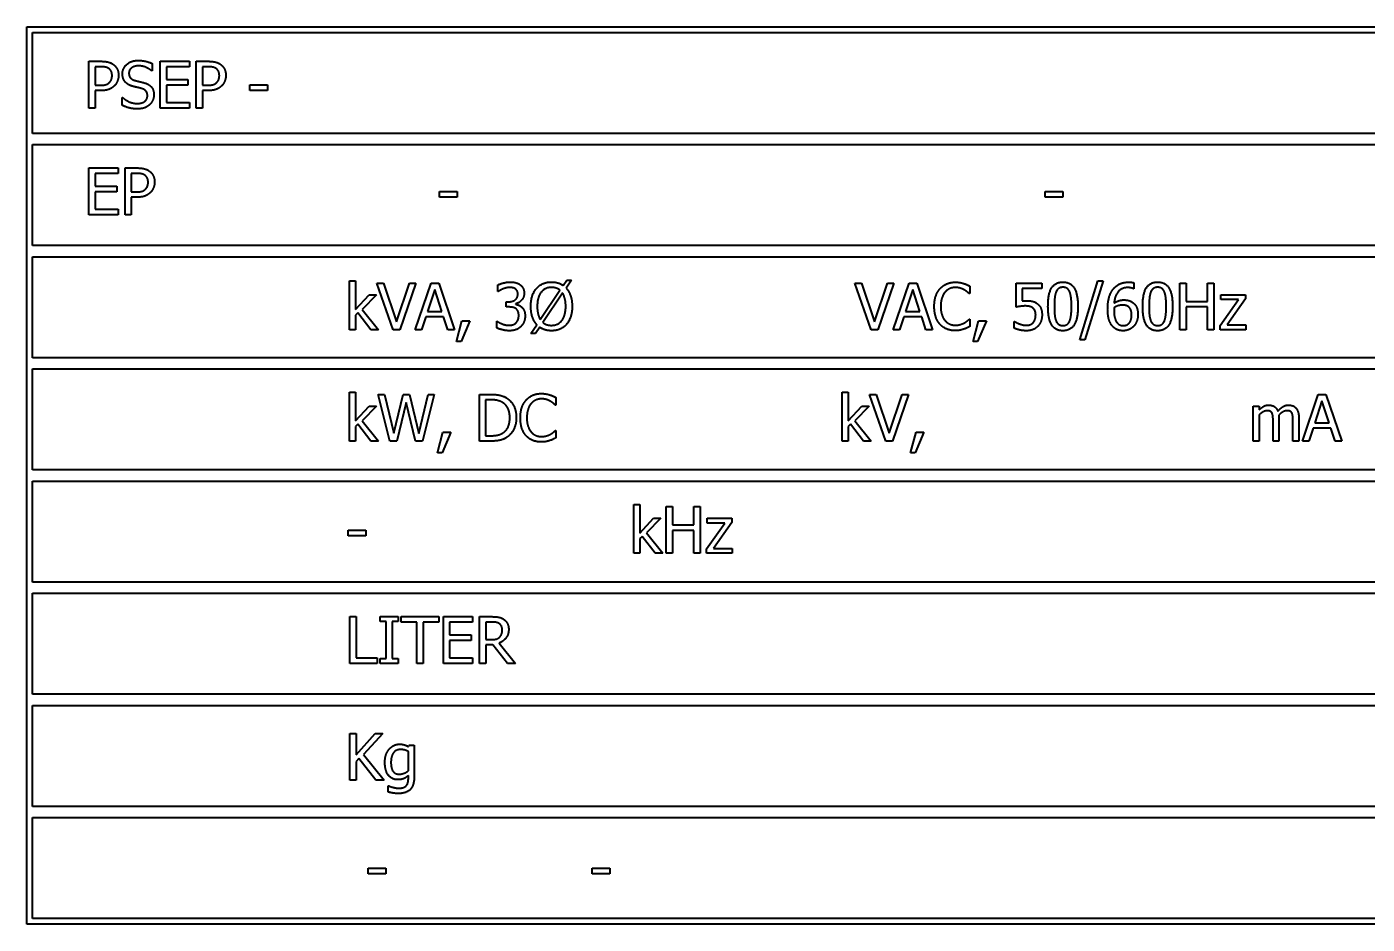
# Model space of a CAD drawing. Header units: millimetres. Extents: x 9486 to 14955, y -5687 to 1872.
# Drawn here: x 12558.2 to 12629.9, y -4783.3 to -4735.3 of the extents above; entities that cross this region are included whole.
import ezdxf

# ---------------------------------------------------------------- set-up
doc = ezdxf.new("R2010")
doc.units = ezdxf.units.MM
doc.layers.add('가시적인 것(ISO)', color=3, linetype='Continuous', lineweight=40)

# ---------------------------------------------------------------- blocks, each defined once
blk = doc.blocks.new('A$C74B527A4')
at = {"layer": '가시적인 것(ISO)'}
for p, q in [((-22, -460.7), (70, -460.7)), ((-22, -508.7), (-22, -460.7)), ((-21.7, -466.4), (-21.7, -461)), ((-21.7, -461), (69.7, -461)), ((-18.673, -462.545), (-18.045, -462.545)), ((-18.673, -465.045), (-18.673, -462.545)), ((-18.341, -462.832), (-18.341, -463.829)), ((-18.065, -462.832), (-18.341, -462.832)), ((-15.298, -463.059), (-15.322, -463.059)), ((-15.298, -462.662), (-15.298, -463.059)), ((-14.862, -462.545), (-13.298, -462.545)), ((-14.862, -465.045), (-14.862, -462.545)), ((-14.53, -462.84), (-14.53, -463.525)), ((-13.298, -462.84), (-14.53, -462.84)), ((-13.298, -462.545), (-13.298, -462.84)), ((-12.934, -462.545), (-12.306, -462.545)), ((-12.934, -465.045), (-12.934, -462.545)), ((-12.601, -462.832), (-12.601, -463.829)), ((-12.326, -462.832), (-12.601, -462.832)), ((-18.341, -463.829), (-18.114, -463.829)), ((-14.53, -463.525), (-13.381, -463.525)), ((-13.381, -463.821), (-14.53, -463.821)), ((-14.53, -463.821), (-14.53, -464.749)), ((-13.381, -463.525), (-13.381, -463.821)), ((-12.601, -463.829), (-12.374, -463.829)), ((-10.065, -464.103), (-10.065, -463.799)), ((-10.065, -463.799), (-9.119, -463.799)), ((-9.119, -463.799), (-9.119, -464.103)), ((-18.059, -464.113), (-18.341, -464.113)), ((-18.341, -464.113), (-18.341, -465.045)), ((-16.9, -464.895), (-16.9, -464.477)), ((-16.9, -464.477), (-16.876, -464.477)), ((-12.32, -464.113), (-12.601, -464.113)), ((-12.601, -464.113), (-12.601, -465.045)), ((-9.119, -464.103), (-10.065, -464.103)), ((-18.341, -465.045), (-18.673, -465.045)), ((-13.298, -465.045), (-14.862, -465.045)), ((-14.53, -464.749), (-13.298, -464.749)), ((-13.298, -464.749), (-13.298, -465.045)), ((-12.601, -465.045), (-12.934, -465.045)), ((69.7, -466.4), (-21.7, -466.4)), ((-21.7, -472.4), (-21.7, -467)), ((-21.7, -467), (69.7, -467)), ((-18.673, -470.75), (-18.673, -468.25)), ((-18.673, -468.25), (-17.109, -468.25)), ((-17.109, -468.546), (-18.341, -468.546)), ((-18.341, -468.546), (-18.341, -469.231)), ((-17.109, -468.25), (-17.109, -468.546)), ((-16.744, -468.25), (-16.116, -468.25)), ((-16.744, -470.75), (-16.744, -468.25)), ((-16.412, -468.538), (-16.412, -469.534)), ((-16.137, -468.538), (-16.412, -468.538)), ((-18.341, -469.231), (-17.192, -469.231)), ((-17.192, -469.526), (-18.341, -469.526)), ((-18.341, -469.526), (-18.341, -470.454)), ((-17.192, -469.231), (-17.192, -469.526)), ((-16.412, -469.534), (-16.185, -469.534)), ((0.083, -469.808), (0.083, -469.504)), ((0.083, -469.504), (1.029, -469.504)), ((1.029, -469.504), (1.029, -469.808)), ((32.47, -469.808), (32.47, -469.504)), ((32.47, -469.504), (33.416, -469.504)), ((33.416, -469.504), (33.416, -469.808)), ((-16.13, -469.818), (-16.412, -469.818)), ((-16.412, -469.818), (-16.412, -470.75)), ((1.029, -469.808), (0.083, -469.808)), ((33.416, -469.808), (32.47, -469.808)), ((-17.109, -470.75), (-18.673, -470.75)), ((-18.341, -470.454), (-17.109, -470.454)), ((-17.109, -470.454), (-17.109, -470.75)), ((-16.412, -470.75), (-16.744, -470.75)), ((69.7, -472.4), (-21.7, -472.4)), ((-21.7, -478.4), (-21.7, -473)), ((-21.7, -473), (69.7, -473)), ((-4.739, -476.904), (-4.739, -474.293)), ((-4.739, -474.293), (-4.423, -474.293)), ((-4.423, -474.293), (-4.423, -475.82)), ((-2.409, -476.904), (-3.27, -474.404)), ((-3.27, -474.404), (-2.913, -474.404)), ((-2.913, -474.404), (-2.22, -476.481)), ((-2.22, -476.481), (-1.528, -474.404)), ((-1.189, -474.404), (-2.05, -476.904)), ((-1.528, -474.404), (-1.189, -474.404)), ((-1.22, -476.904), (-0.377, -474.404)), ((-0.377, -474.404), (0.032, -474.404)), ((0.032, -474.404), (0.875, -476.904)), ((3.205, -474.86), (3.205, -474.505)), ((6.692, -474.536), (6.884, -474.25)), ((7.133, -474.25), (6.846, -474.671)), ((6.884, -474.25), (7.133, -474.25)), ((23.162, -476.904), (22.301, -474.404)), ((22.301, -474.404), (22.658, -474.404)), ((22.658, -474.404), (23.351, -476.481)), ((23.351, -476.481), (24.044, -474.404)), ((24.382, -474.404), (23.521, -476.904)), ((24.044, -474.404), (24.382, -474.404)), ((24.352, -476.904), (25.194, -474.404)), ((25.194, -474.404), (25.604, -474.404)), ((25.604, -474.404), (26.447, -476.904)), ((28.438, -474.57), (28.438, -474.971)), ((30.922, -475.692), (30.922, -474.404)), ((30.922, -474.404), (32.293, -474.404)), ((32.293, -474.404), (32.293, -474.698)), ((34.321, -477.447), (35.296, -474.293)), ((35.583, -474.293), (34.605, -477.447)), ((35.296, -474.293), (35.583, -474.293)), ((37.222, -474.392), (37.222, -474.714)), ((39.682, -476.904), (39.682, -474.404)), ((39.682, -474.404), (40.014, -474.404)), ((40.014, -474.404), (40.014, -475.385)), ((41.165, -475.385), (41.165, -474.404)), ((41.165, -474.404), (41.497, -474.404)), ((41.497, -474.404), (41.497, -476.904)), ((-4.423, -475.82), (-3.681, -475.028)), ((-3.288, -475.028), (-4.058, -475.812)), ((-3.681, -475.028), (-3.288, -475.028)), ((-0.18, -474.744), (-0.565, -475.921)), ((0.207, -475.921), (-0.18, -474.744)), ((3.225, -474.86), (3.205, -474.86)), ((5.47, -476.359), (6.521, -474.789)), ((6.659, -474.941), (5.606, -476.515)), ((25.391, -474.744), (25.006, -475.921)), ((25.778, -475.921), (25.391, -474.744)), ((28.438, -474.971), (28.412, -474.971)), ((32.293, -474.698), (31.244, -474.698)), ((31.244, -474.698), (31.244, -475.364)), ((37.222, -474.714), (37.208, -474.714)), ((41.833, -476.669), (42.814, -475.287)), ((41.874, -475.287), (41.874, -475.028)), ((41.874, -475.028), (43.193, -475.028)), ((42.814, -475.287), (41.874, -475.287)), ((43.193, -475.253), (42.208, -476.639)), ((43.193, -475.028), (43.193, -475.253)), ((-4.297, -475.998), (-4.423, -476.12)), ((-3.6, -476.904), (-4.297, -475.998)), ((-4.058, -475.812), (-3.185, -476.904)), ((-0.565, -475.921), (0.207, -475.921)), ((3.647, -475.686), (3.647, -475.409)), ((3.647, -475.409), (3.758, -475.409)), ((3.788, -475.686), (3.647, -475.686)), ((4.145, -475.514), (4.145, -475.538)), ((25.006, -475.921), (25.778, -475.921)), ((40.014, -475.385), (41.165, -475.385)), ((41.165, -475.68), (40.014, -475.68)), ((40.014, -475.68), (40.014, -476.904)), ((41.165, -476.904), (41.165, -475.68)), ((-4.423, -476.12), (-4.423, -476.904)), ((-0.656, -476.205), (-0.883, -476.904)), ((0.298, -476.205), (-0.656, -476.205)), ((0.525, -476.904), (0.298, -476.205)), ((0.983, -477.526), (1.278, -476.426)), ((1.698, -476.426), (1.228, -477.526)), ((1.278, -476.426), (1.698, -476.426)), ((3.136, -476.448), (3.16, -476.448)), ((3.136, -476.803), (3.136, -476.448)), ((4.966, -477.098), (5.282, -476.632)), ((5.436, -476.77), (5.213, -477.098)), ((24.915, -476.205), (24.688, -476.904)), ((25.869, -476.205), (24.915, -476.205)), ((26.096, -476.904), (25.869, -476.205)), ((28.414, -476.337), (28.438, -476.337)), ((28.438, -476.337), (28.438, -476.734)), ((28.618, -477.526), (28.914, -476.426)), ((29.333, -476.426), (28.863, -477.526)), ((28.914, -476.426), (29.333, -476.426)), ((30.818, -476.815), (30.818, -476.46)), ((30.818, -476.46), (30.843, -476.46)), ((41.833, -476.904), (41.833, -476.669)), ((42.208, -476.639), (43.211, -476.639)), ((43.211, -476.639), (43.211, -476.904)), ((-4.423, -476.904), (-4.739, -476.904)), ((-3.185, -476.904), (-3.6, -476.904)), ((-2.05, -476.904), (-2.409, -476.904)), ((-0.883, -476.904), (-1.22, -476.904)), ((0.875, -476.904), (0.525, -476.904)), ((5.213, -477.098), (4.966, -477.098)), ((23.521, -476.904), (23.162, -476.904)), ((24.688, -476.904), (24.352, -476.904)), ((26.447, -476.904), (26.096, -476.904)), ((34.605, -477.447), (34.321, -477.447)), ((40.014, -476.904), (39.682, -476.904)), ((41.497, -476.904), (41.165, -476.904)), ((43.211, -476.904), (41.833, -476.904)), ((1.228, -477.526), (0.983, -477.526)), ((28.863, -477.526), (28.618, -477.526)), ((69.7, -478.4), (-21.7, -478.4)), ((-21.7, -484.4), (-21.7, -479)), ((-21.7, -479), (69.7, -479)), ((-4.739, -482.861), (-4.739, -480.25)), ((-4.739, -480.25), (-4.423, -480.25)), ((-4.423, -480.25), (-4.423, -481.778)), ((-2.573, -482.861), (-3.211, -480.361)), ((-3.211, -480.361), (-2.869, -480.361)), ((-2.869, -480.361), (-2.366, -482.434)), ((-2.366, -482.434), (-1.868, -480.361)), ((-1.868, -480.361), (-1.53, -480.361)), ((-1.53, -480.361), (-1.027, -482.458)), ((-1.027, -482.458), (-0.527, -480.361)), ((-0.201, -480.361), (-0.829, -482.861)), ((-0.527, -480.361), (-0.201, -480.361)), ((2.212, -482.861), (2.212, -480.361)), ((2.212, -480.361), (2.782, -480.361)), ((21.617, -482.861), (21.617, -480.25)), ((21.617, -480.25), (21.933, -480.25)), ((21.933, -480.25), (21.933, -481.778)), ((23.947, -482.861), (23.085, -480.361)), ((23.085, -480.361), (23.442, -480.361)), ((23.442, -480.361), (24.135, -482.438)), ((24.135, -482.438), (24.828, -480.361)), ((25.166, -480.361), (24.305, -482.861)), ((24.828, -480.361), (25.166, -480.361)), ((46.244, -482.861), (47.087, -480.361)), ((47.087, -480.361), (47.496, -480.361)), ((47.496, -480.361), (48.339, -482.861)), ((-4.423, -481.778), (-3.681, -480.985)), ((-3.288, -480.985), (-4.058, -481.769)), ((-3.681, -480.985), (-3.288, -480.985)), ((-1.71, -480.787), (-2.204, -482.861)), ((-1.201, -482.861), (-1.71, -480.787)), ((2.545, -480.649), (2.545, -482.574)), ((2.798, -480.649), (2.545, -480.649)), ((6.299, -480.929), (6.272, -480.929)), ((6.299, -480.528), (6.299, -480.929)), ((21.933, -481.778), (22.674, -480.985)), ((23.067, -480.985), (22.297, -481.769)), ((22.674, -480.985), (23.067, -480.985)), ((43.602, -482.861), (43.602, -480.985)), ((43.602, -480.985), (43.918, -480.985)), ((43.918, -480.985), (43.918, -481.192)), ((47.283, -480.702), (46.898, -481.879)), ((47.67, -481.879), (47.283, -480.702)), ((-4.058, -481.769), (-3.185, -482.861)), ((22.297, -481.769), (23.171, -482.861)), ((43.918, -481.459), (43.918, -482.861)), ((44.666, -482.861), (44.666, -481.776)), ((44.982, -481.626), (44.982, -482.861)), ((45.729, -482.861), (45.729, -481.776)), ((46.045, -481.626), (46.045, -482.861)), ((-4.297, -481.956), (-4.423, -482.077)), ((-4.423, -482.077), (-4.423, -482.861)), ((-3.6, -482.861), (-4.297, -481.956)), ((-0.032, -483.483), (0.263, -482.383)), ((0.683, -482.383), (0.213, -483.483)), ((0.263, -482.383), (0.683, -482.383)), ((6.274, -482.294), (6.299, -482.294)), ((6.299, -482.294), (6.299, -482.691)), ((22.058, -481.956), (21.933, -482.077)), ((21.933, -482.077), (21.933, -482.861)), ((22.755, -482.861), (22.058, -481.956)), ((25.276, -483.483), (25.571, -482.383)), ((25.991, -482.383), (25.521, -483.483)), ((25.571, -482.383), (25.991, -482.383)), ((46.807, -482.162), (46.58, -482.861)), ((47.761, -482.162), (46.807, -482.162)), ((46.898, -481.879), (47.67, -481.879)), ((47.988, -482.861), (47.761, -482.162)), ((-4.423, -482.861), (-4.739, -482.861)), ((-3.185, -482.861), (-3.6, -482.861)), ((-2.204, -482.861), (-2.573, -482.861)), ((-0.829, -482.861), (-1.201, -482.861)), ((2.788, -482.861), (2.212, -482.861)), ((2.545, -482.574), (2.798, -482.574)), ((21.933, -482.861), (21.617, -482.861)), ((23.171, -482.861), (22.755, -482.861)), ((24.305, -482.861), (23.947, -482.861)), ((43.918, -482.861), (43.602, -482.861)), ((44.982, -482.861), (44.666, -482.861)), ((46.045, -482.861), (45.729, -482.861)), ((46.58, -482.861), (46.244, -482.861)), ((48.339, -482.861), (47.988, -482.861)), ((0.213, -483.483), (-0.032, -483.483)), ((25.521, -483.483), (25.276, -483.483)), ((69.7, -484.4), (-21.7, -484.4)), ((-21.7, -490.4), (-21.7, -485)), ((-21.7, -485), (69.7, -485)), ((10.468, -488.861), (10.468, -486.25)), ((10.468, -486.25), (10.784, -486.25)), ((10.784, -486.25), (10.784, -487.778)), ((12.204, -488.861), (12.204, -486.361)), ((12.204, -486.361), (12.536, -486.361)), ((12.536, -486.361), (12.536, -487.342)), ((13.687, -487.342), (13.687, -486.361)), ((13.687, -486.361), (14.019, -486.361)), ((14.019, -486.361), (14.019, -488.861)), ((10.784, -487.778), (11.526, -486.985)), ((11.919, -486.985), (11.149, -487.769)), ((11.526, -486.985), (11.919, -486.985)), ((12.536, -487.342), (13.687, -487.342)), ((14.356, -488.626), (15.336, -487.245)), ((14.396, -487.245), (14.396, -486.985)), ((14.396, -486.985), (15.715, -486.985)), ((15.336, -487.245), (14.396, -487.245)), ((15.715, -487.21), (14.731, -488.596)), ((15.715, -486.985), (15.715, -487.21)), ((-4.816, -487.919), (-4.816, -487.615)), ((-4.816, -487.615), (-3.87, -487.615)), ((-3.87, -487.919), (-4.816, -487.919)), ((-3.87, -487.615), (-3.87, -487.919)), ((10.91, -487.956), (10.784, -488.077)), ((10.784, -488.077), (10.784, -488.861)), ((11.607, -488.861), (10.91, -487.956)), ((11.149, -487.769), (12.022, -488.861)), ((13.687, -487.638), (12.536, -487.638)), ((12.536, -487.638), (12.536, -488.861)), ((13.687, -488.861), (13.687, -487.638)), ((10.784, -488.861), (10.468, -488.861)), ((12.022, -488.861), (11.607, -488.861)), ((12.536, -488.861), (12.204, -488.861)), ((14.019, -488.861), (13.687, -488.861)), ((14.356, -488.861), (14.356, -488.626)), ((15.733, -488.861), (14.356, -488.861)), ((14.731, -488.596), (15.733, -488.596)), ((15.733, -488.596), (15.733, -488.861)), ((69.7, -490.4), (-21.7, -490.4)), ((-21.7, -496.4), (-21.7, -491)), ((-21.7, -491), (69.7, -491)), ((-4.714, -494.75), (-4.714, -492.25)), ((-4.714, -492.25), (-4.382, -492.25)), ((-4.382, -492.25), (-4.382, -494.454)), ((-3.102, -492.505), (-3.102, -492.25)), ((-3.102, -492.25), (-2.133, -492.25)), ((-2.784, -492.505), (-3.102, -492.505)), ((-2.784, -494.495), (-2.784, -492.505)), ((-2.133, -492.505), (-2.451, -492.505)), ((-2.451, -492.505), (-2.451, -494.495)), ((-2.133, -492.25), (-2.133, -492.505)), ((-1.977, -492.546), (-1.977, -492.25)), ((-1.977, -492.25), (0.032, -492.25)), ((-1.139, -492.546), (-1.977, -492.546)), ((-1.139, -494.75), (-1.139, -492.546)), ((0.032, -492.546), (-0.806, -492.546)), ((-0.806, -492.546), (-0.806, -494.75)), ((0.032, -492.25), (0.032, -492.546)), ((0.286, -494.75), (0.286, -492.25)), ((0.286, -492.25), (1.85, -492.25)), ((1.85, -492.546), (0.618, -492.546)), ((0.618, -492.546), (0.618, -493.231)), ((1.85, -492.25), (1.85, -492.546)), ((2.214, -492.25), (2.859, -492.25)), ((2.214, -494.75), (2.214, -492.25)), ((2.877, -492.538), (2.547, -492.538)), ((2.547, -492.538), (2.547, -493.478)), ((0.618, -493.231), (1.767, -493.231)), ((1.767, -493.231), (1.767, -493.526)), ((0.618, -493.526), (0.618, -494.454)), ((1.767, -493.526), (0.618, -493.526)), ((2.547, -493.478), (2.838, -493.478)), ((2.927, -493.755), (2.547, -493.755)), ((2.547, -493.755), (2.547, -494.75)), ((3.718, -494.75), (2.927, -493.755)), ((3.26, -493.662), (4.149, -494.75)), ((-4.382, -494.454), (-3.266, -494.454)), ((-3.266, -494.454), (-3.266, -494.75)), ((-3.102, -494.75), (-3.102, -494.495)), ((-3.102, -494.495), (-2.784, -494.495)), ((-2.451, -494.495), (-2.133, -494.495)), ((-2.133, -494.495), (-2.133, -494.75)), ((0.618, -494.454), (1.85, -494.454)), ((1.85, -494.454), (1.85, -494.75)), ((-3.266, -494.75), (-4.714, -494.75)), ((-2.133, -494.75), (-3.102, -494.75)), ((-0.806, -494.75), (-1.139, -494.75)), ((1.85, -494.75), (0.286, -494.75)), ((2.547, -494.75), (2.214, -494.75)), ((4.149, -494.75), (3.718, -494.75)), ((69.7, -496.4), (-21.7, -496.4)), ((-21.7, -502.4), (-21.7, -497)), ((-21.7, -497), (69.7, -497)), ((-4.714, -501), (-4.714, -498.5)), ((-4.714, -498.5), (-4.382, -498.5)), ((-4.382, -499.649), (-3.357, -498.5)), ((-4.382, -498.5), (-4.382, -499.649)), ((-2.952, -498.5), (-3.987, -499.616)), ((-3.357, -498.5), (-2.952, -498.5)), ((-3.987, -499.616), (-2.891, -501)), ((-1.59, -499.203), (-1.572, -499.124)), ((-1.59, -500.491), (-1.59, -499.46)), ((-1.572, -499.124), (-1.274, -499.124)), ((-1.274, -499.124), (-1.274, -500.785)), ((-4.236, -499.837), (-4.382, -500.001)), ((-4.382, -500.001), (-4.382, -501)), ((-3.323, -501), (-4.236, -499.837)), ((-4.382, -501), (-4.714, -501)), ((-2.891, -501), (-3.323, -501)), ((-1.59, -500.915), (-1.59, -500.751)), ((-2.666, -501.628), (-2.666, -501.3)), ((-2.666, -501.3), (-2.65, -501.3)), ((69.7, -502.4), (-21.7, -502.4)), ((-21.7, -508.4), (-21.7, -503)), ((-21.7, -503), (69.7, -503)), ((-3.742, -506.004), (-3.742, -505.7)), ((-3.742, -505.7), (-2.796, -505.7)), ((-2.796, -506.004), (-3.742, -506.004)), ((-2.796, -505.7), (-2.796, -506.004)), ((8.244, -506.004), (8.244, -505.7)), ((8.244, -505.7), (9.19, -505.7)), ((9.19, -506.004), (8.244, -506.004)), ((9.19, -505.7), (9.19, -506.004)), ((70, -508.7), (-22, -508.7)), ((69.7, -508.4), (-21.7, -508.4))]:
    blk.add_line(p, q, dxfattribs=at)
for points in [[(-17.62, -462.927), (-17.699, -462.875), (-17.909, -462.832), (-18.065, -462.832)], [(-18.045, -462.545), (-17.822, -462.545), (-17.51, -462.618), (-17.391, -462.701)], [(-17.439, -463.308), (-17.439, -463.179), (-17.528, -462.988), (-17.62, -462.927)], [(-17.391, -462.701), (-17.251, -462.796), (-17.093, -463.09), (-17.093, -463.298)], [(-16.882, -463.215), (-16.882, -462.911), (-16.408, -462.5), (-16.041, -462.5)], [(-16.019, -462.788), (-16.25, -462.788), (-16.536, -463.004), (-16.536, -463.181)], [(-16.536, -463.181), (-16.536, -463.339), (-16.368, -463.527), (-16.209, -463.57)], [(-16.041, -462.5), (-15.831, -462.5), (-15.458, -462.583), (-15.298, -462.662)], [(-15.322, -463.059), (-15.442, -462.95), (-15.814, -462.788), (-16.019, -462.788)], [(-11.88, -462.927), (-11.959, -462.875), (-12.17, -462.832), (-12.326, -462.832)], [(-12.306, -462.545), (-12.083, -462.545), (-11.771, -462.618), (-11.651, -462.701)], [(-11.7, -463.308), (-11.7, -463.179), (-11.789, -462.988), (-11.88, -462.927)], [(-11.651, -462.701), (-11.511, -462.796), (-11.353, -463.09), (-11.353, -463.298)], [(-18.114, -463.829), (-17.911, -463.829), (-17.662, -463.764), (-17.581, -463.679)], [(-17.312, -463.853), (-17.441, -463.981), (-17.792, -464.113), (-18.059, -464.113)], [(-17.581, -463.679), (-17.506, -463.604), (-17.439, -463.428), (-17.439, -463.308)], [(-17.093, -463.298), (-17.093, -463.46), (-17.208, -463.752), (-17.312, -463.853)], [(-16.72, -463.667), (-16.797, -463.584), (-16.882, -463.361), (-16.882, -463.215)], [(-16.307, -463.888), (-16.436, -463.853), (-16.641, -463.75), (-16.72, -463.667)], [(-15.855, -464.001), (-15.97, -463.969), (-16.163, -463.924), (-16.307, -463.888)], [(-16.209, -463.57), (-16.104, -463.598), (-15.798, -463.671), (-15.697, -463.701)], [(-15.697, -463.701), (-15.44, -463.78), (-15.201, -464.098), (-15.201, -464.331)], [(-12.374, -463.829), (-12.172, -463.829), (-11.923, -463.764), (-11.842, -463.679)], [(-11.572, -463.853), (-11.702, -463.981), (-12.052, -464.113), (-12.32, -464.113)], [(-11.842, -463.679), (-11.767, -463.604), (-11.7, -463.428), (-11.7, -463.308)], [(-11.353, -463.298), (-11.353, -463.46), (-11.469, -463.752), (-11.572, -463.853)], [(-16.876, -464.477), (-16.712, -464.631), (-16.297, -464.801), (-16.104, -464.801)], [(-16.104, -464.801), (-15.829, -464.801), (-15.547, -464.573), (-15.547, -464.384)], [(-15.547, -464.384), (-15.547, -464.234), (-15.695, -464.048), (-15.855, -464.001)], [(-15.201, -464.331), (-15.201, -464.479), (-15.32, -464.763), (-15.427, -464.862)], [(-16.08, -465.089), (-16.351, -465.089), (-16.732, -464.976), (-16.9, -464.895)], [(-15.427, -464.862), (-15.547, -464.972), (-15.851, -465.089), (-16.08, -465.089)], [(-15.691, -468.633), (-15.77, -468.58), (-15.981, -468.538), (-16.137, -468.538)], [(-16.116, -468.25), (-15.893, -468.25), (-15.581, -468.323), (-15.462, -468.406)], [(-15.511, -469.014), (-15.511, -468.884), (-15.6, -468.694), (-15.691, -468.633)], [(-15.462, -468.406), (-15.322, -468.501), (-15.164, -468.795), (-15.164, -469.004)], [(-16.185, -469.534), (-15.983, -469.534), (-15.733, -469.47), (-15.652, -469.385)], [(-15.383, -469.559), (-15.513, -469.686), (-15.863, -469.818), (-16.13, -469.818)], [(-15.652, -469.385), (-15.577, -469.31), (-15.511, -469.133), (-15.511, -469.014)], [(-15.164, -469.004), (-15.164, -469.166), (-15.28, -469.457), (-15.383, -469.559)], [(3.205, -474.505), (3.314, -474.447), (3.689, -474.351), (3.857, -474.351)], [(3.831, -474.641), (3.74, -474.641), (3.56, -474.686), (3.472, -474.72)], [(4.135, -474.718), (4.072, -474.675), (3.918, -474.641), (3.831, -474.641)], [(3.857, -474.351), (4.028, -474.351), (4.281, -474.42), (4.384, -474.493)], [(4.384, -474.493), (4.494, -474.572), (4.607, -474.801), (4.607, -474.955)], [(4.962, -475.654), (4.962, -475.036), (5.567, -474.351), (6.066, -474.351)], [(6.068, -474.639), (5.719, -474.639), (5.304, -475.156), (5.304, -475.654)], [(6.066, -474.351), (6.258, -474.351), (6.558, -474.444), (6.692, -474.536)], [(6.521, -474.789), (6.434, -474.714), (6.205, -474.639), (6.068, -474.639)], [(26.854, -474.704), (27.004, -474.536), (27.413, -474.359), (27.666, -474.359)], [(27.664, -474.643), (27.504, -474.643), (27.218, -474.775), (27.111, -474.9)], [(28.13, -474.763), (28.035, -474.71), (27.81, -474.643), (27.664, -474.643)], [(27.666, -474.359), (27.792, -474.359), (28.013, -474.396), (28.106, -474.424)], [(28.106, -474.424), (28.187, -474.451), (28.355, -474.526), (28.438, -474.57)], [(32.626, -475.656), (32.626, -474.979), (33.017, -474.353), (33.426, -474.353)], [(33.426, -474.631), (33.286, -474.631), (33.106, -474.763), (33.053, -474.894)], [(33.426, -474.353), (33.837, -474.353), (34.224, -475.002), (34.224, -475.654)], [(33.793, -474.89), (33.742, -474.763), (33.566, -474.631), (33.426, -474.631)], [(36.092, -474.761), (36.228, -474.57), (36.657, -474.357), (36.939, -474.357)], [(36.894, -474.647), (36.582, -474.647), (36.199, -475.068), (36.163, -475.482)], [(37.208, -474.714), (37.162, -474.69), (36.991, -474.647), (36.894, -474.647)], [(36.939, -474.357), (37.022, -474.357), (37.168, -474.374), (37.222, -474.392)], [(37.692, -475.656), (37.692, -474.979), (38.083, -474.353), (38.493, -474.353)], [(38.493, -474.631), (38.353, -474.631), (38.173, -474.763), (38.12, -474.894)], [(38.493, -474.353), (38.904, -474.353), (39.291, -475.002), (39.291, -475.654)], [(38.859, -474.89), (38.809, -474.763), (38.632, -474.631), (38.493, -474.631)], [(3.472, -474.72), (3.391, -474.754), (3.272, -474.827), (3.225, -474.86)], [(3.758, -475.409), (3.983, -475.409), (4.267, -475.194), (4.267, -474.989)], [(4.267, -474.989), (4.267, -474.894), (4.194, -474.759), (4.135, -474.718)], [(4.607, -474.955), (4.607, -475.162), (4.335, -475.474), (4.145, -475.514)], [(6.829, -475.654), (6.829, -475.423), (6.736, -475.06), (6.659, -474.941)], [(6.846, -474.671), (7, -474.838), (7.172, -475.32), (7.172, -475.654)], [(26.542, -475.656), (26.542, -475.342), (26.702, -474.876), (26.854, -474.704)], [(27.111, -474.9), (27.006, -475.028), (26.888, -475.415), (26.888, -475.656)], [(28.412, -474.971), (28.367, -474.931), (28.229, -474.817), (28.13, -474.763)], [(31.244, -475.364), (31.305, -475.356), (31.422, -475.35), (31.471, -475.35)], [(31.471, -475.35), (31.663, -475.35), (31.929, -475.413), (32.05, -475.506)], [(33.053, -474.894), (33.002, -475.022), (32.966, -475.411), (32.966, -475.656)], [(33.884, -475.654), (33.884, -475.397), (33.843, -475.018), (33.793, -474.89)], [(35.818, -475.806), (35.818, -475.48), (35.952, -474.955), (36.092, -474.761)], [(36.163, -475.482), (36.282, -475.399), (36.534, -475.308), (36.684, -475.308)], [(36.684, -475.308), (36.829, -475.308), (37.048, -475.366), (37.168, -475.455)], [(38.12, -474.894), (38.069, -475.022), (38.033, -475.411), (38.033, -475.656)], [(38.951, -475.654), (38.951, -475.397), (38.91, -475.018), (38.859, -474.89)], [(4.165, -475.776), (4.094, -475.725), (3.902, -475.686), (3.788, -475.686)], [(4.145, -475.538), (4.224, -475.555), (4.404, -475.628), (4.481, -475.701)], [(4.315, -476.138), (4.315, -476.002), (4.236, -475.826), (4.165, -475.776)], [(4.481, -475.701), (4.558, -475.771), (4.656, -475.998), (4.656, -476.162)], [(5.282, -476.632), (5.132, -476.466), (4.962, -475.976), (4.962, -475.654)], [(5.304, -475.654), (5.304, -475.881), (5.391, -476.233), (5.47, -476.359)], [(7.172, -475.654), (7.172, -476.274), (6.568, -476.957), (6.066, -476.957)], [(6.068, -476.669), (6.414, -476.669), (6.829, -476.146), (6.829, -475.654)], [(26.856, -476.62), (26.706, -476.458), (26.542, -475.972), (26.542, -475.656)], [(26.888, -475.656), (26.888, -475.913), (27.012, -476.284), (27.119, -476.412)], [(31.416, -475.632), (31.278, -475.632), (31.005, -475.674), (30.922, -475.692)], [(31.825, -475.747), (31.754, -475.684), (31.544, -475.632), (31.416, -475.632)], [(31.967, -476.108), (31.967, -475.974), (31.894, -475.804), (31.825, -475.747)], [(32.05, -475.506), (32.174, -475.599), (32.308, -475.883), (32.308, -476.11)], [(33.426, -476.957), (33.013, -476.957), (32.626, -476.314), (32.626, -475.656)], [(32.966, -475.656), (32.966, -475.919), (32.998, -476.272), (33.051, -476.41)], [(34.224, -475.654), (34.224, -476.327), (33.833, -476.957), (33.426, -476.957)], [(33.795, -476.416), (33.843, -476.292), (33.884, -475.911), (33.884, -475.654)], [(36.094, -476.73), (35.964, -476.594), (35.818, -476.138), (35.818, -475.806)], [(36.163, -475.723), (36.161, -475.759), (36.157, -475.828), (36.157, -475.881)], [(36.157, -475.881), (36.157, -476.14), (36.258, -476.458), (36.335, -476.541)], [(36.609, -475.585), (36.491, -475.585), (36.27, -475.656), (36.163, -475.723)], [(36.929, -475.672), (36.862, -475.62), (36.696, -475.585), (36.609, -475.585)], [(37.099, -476.108), (37.099, -475.954), (37.018, -475.745), (36.929, -475.672)], [(37.168, -475.455), (37.306, -475.559), (37.439, -475.879), (37.439, -476.094)], [(38.493, -476.957), (38.079, -476.957), (37.692, -476.314), (37.692, -475.656)], [(38.033, -475.656), (38.033, -475.919), (38.065, -476.272), (38.118, -476.41)], [(39.291, -475.654), (39.291, -476.327), (38.9, -476.957), (38.493, -476.957)], [(38.861, -476.416), (38.91, -476.292), (38.951, -475.911), (38.951, -475.654)], [(3.819, -476.957), (3.63, -476.957), (3.262, -476.865), (3.136, -476.803)], [(3.16, -476.448), (3.266, -476.525), (3.622, -476.667), (3.799, -476.667)], [(3.799, -476.667), (3.902, -476.667), (4.109, -476.602), (4.177, -476.527)], [(4.435, -476.726), (4.325, -476.839), (4.015, -476.957), (3.819, -476.957)], [(4.177, -476.527), (4.244, -476.452), (4.315, -476.274), (4.315, -476.138)], [(4.656, -476.162), (4.656, -476.331), (4.54, -476.616), (4.435, -476.726)], [(6.066, -476.957), (5.881, -476.957), (5.563, -476.859), (5.436, -476.77)], [(5.606, -476.515), (5.701, -476.592), (5.916, -476.669), (6.068, -476.669)], [(27.66, -476.949), (27.417, -476.949), (27.006, -476.784), (26.856, -476.62)], [(27.119, -476.412), (27.224, -476.535), (27.506, -476.661), (27.664, -476.661)], [(27.664, -476.661), (27.808, -476.661), (28.053, -476.59), (28.148, -476.537)], [(28.438, -476.734), (28.355, -476.772), (28.209, -476.843), (28.106, -476.876)], [(28.148, -476.537), (28.239, -476.485), (28.375, -476.375), (28.414, -476.337)], [(30.843, -476.46), (30.881, -476.489), (31.025, -476.562), (31.112, -476.594)], [(31.112, -476.594), (31.212, -476.628), (31.376, -476.667), (31.479, -476.667)], [(32.087, -476.712), (31.981, -476.825), (31.667, -476.957), (31.473, -476.957)], [(31.479, -476.667), (31.58, -476.667), (31.771, -476.594), (31.84, -476.515)], [(31.84, -476.515), (31.902, -476.44), (31.967, -476.241), (31.967, -476.108)], [(32.308, -476.11), (32.308, -476.29), (32.192, -476.598), (32.087, -476.712)], [(33.051, -476.41), (33.1, -476.539), (33.28, -476.679), (33.426, -476.679)], [(33.426, -476.679), (33.564, -476.679), (33.744, -476.547), (33.795, -476.416)], [(36.645, -476.957), (36.477, -476.957), (36.199, -476.843), (36.094, -476.73)], [(36.335, -476.541), (36.406, -476.62), (36.56, -476.683), (36.647, -476.683)], [(37.204, -476.722), (37.093, -476.837), (36.813, -476.957), (36.645, -476.957)], [(36.647, -476.683), (36.85, -476.683), (37.099, -476.395), (37.099, -476.108)], [(37.439, -476.094), (37.439, -476.286), (37.312, -476.612), (37.204, -476.722)], [(38.118, -476.41), (38.167, -476.539), (38.347, -476.679), (38.493, -476.679)], [(38.493, -476.679), (38.63, -476.679), (38.811, -476.547), (38.861, -476.416)], [(28.106, -476.876), (27.996, -476.912), (27.81, -476.949), (27.66, -476.949)], [(31.473, -476.957), (31.295, -476.957), (30.946, -476.878), (30.818, -476.815)], [(2.782, -480.361), (3.134, -480.361), (3.535, -480.467), (3.677, -480.56)], [(4.714, -480.661), (4.864, -480.493), (5.274, -480.317), (5.527, -480.317)], [(5.527, -480.317), (5.652, -480.317), (5.873, -480.353), (5.966, -480.382)], [(5.966, -480.382), (6.047, -480.408), (6.216, -480.483), (6.299, -480.528)], [(3.458, -480.799), (3.325, -480.72), (3.023, -480.649), (2.798, -480.649)], [(3.837, -481.609), (3.837, -481.322), (3.647, -480.915), (3.458, -480.799)], [(3.677, -480.56), (3.918, -480.72), (4.184, -481.249), (4.184, -481.613)], [(4.402, -481.613), (4.402, -481.299), (4.562, -480.833), (4.714, -480.661)], [(4.972, -480.858), (4.866, -480.985), (4.749, -481.372), (4.749, -481.613)], [(5.525, -480.6), (5.365, -480.6), (5.079, -480.732), (4.972, -480.858)], [(5.991, -480.72), (5.895, -480.667), (5.671, -480.6), (5.525, -480.6)], [(6.272, -480.929), (6.228, -480.888), (6.09, -480.775), (5.991, -480.72)], [(43.918, -481.192), (44.042, -481.068), (44.285, -480.933), (44.431, -480.933)], [(44.431, -480.933), (44.597, -480.933), (44.854, -481.085), (44.921, -481.257)], [(44.921, -481.257), (45.065, -481.097), (45.336, -480.933), (45.494, -480.933)], [(45.494, -480.933), (45.616, -480.933), (45.814, -481.008), (45.887, -481.093)], [(45.887, -481.093), (45.962, -481.178), (46.045, -481.433), (46.045, -481.626)], [(3.489, -482.408), (3.663, -482.29), (3.837, -481.901), (3.837, -481.609)], [(4.184, -481.613), (4.184, -481.956), (3.906, -482.507), (3.673, -482.661)], [(4.716, -482.578), (4.566, -482.416), (4.402, -481.929), (4.402, -481.613)], [(4.749, -481.613), (4.749, -481.871), (4.872, -482.241), (4.98, -482.369)], [(44.35, -481.233), (44.248, -481.233), (44.024, -481.36), (43.918, -481.459)], [(44.613, -481.364), (44.581, -481.297), (44.457, -481.233), (44.35, -481.233)], [(44.666, -481.776), (44.666, -481.646), (44.645, -481.425), (44.613, -481.364)], [(45.413, -481.233), (45.316, -481.233), (45.093, -481.352), (44.976, -481.466)], [(44.976, -481.466), (44.978, -481.494), (44.982, -481.573), (44.982, -481.626)], [(45.677, -481.364), (45.644, -481.297), (45.521, -481.233), (45.413, -481.233)], [(45.729, -481.776), (45.729, -481.646), (45.709, -481.425), (45.677, -481.364)], [(2.798, -482.574), (3.019, -482.574), (3.353, -482.503), (3.489, -482.408)], [(4.98, -482.369), (5.085, -482.493), (5.367, -482.618), (5.525, -482.618)], [(5.525, -482.618), (5.669, -482.618), (5.914, -482.547), (6.009, -482.495)], [(6.009, -482.495), (6.1, -482.442), (6.236, -482.333), (6.274, -482.294)], [(3.673, -482.661), (3.483, -482.78), (3.092, -482.861), (2.788, -482.861)], [(5.521, -482.906), (5.278, -482.906), (4.866, -482.742), (4.716, -482.578)], [(5.966, -482.833), (5.857, -482.87), (5.671, -482.906), (5.521, -482.906)], [(6.299, -482.691), (6.216, -482.73), (6.07, -482.801), (5.966, -482.833)], [(2.859, -492.25), (3.073, -492.25), (3.363, -492.297), (3.495, -492.382)], [(3.274, -492.623), (3.203, -492.576), (3.015, -492.538), (2.877, -492.538)], [(3.495, -492.382), (3.626, -492.467), (3.778, -492.732), (3.778, -492.929)], [(3.778, -492.929), (3.778, -493.202), (3.499, -493.573), (3.26, -493.662)], [(3.432, -492.955), (3.432, -492.846), (3.355, -492.677), (3.274, -492.623)], [(3.29, -493.348), (3.363, -493.279), (3.432, -493.085), (3.432, -492.955)], [(2.838, -493.478), (2.982, -493.478), (3.211, -493.427), (3.29, -493.348)], [(-2.846, -500.044), (-2.846, -499.811), (-2.715, -499.45), (-2.605, -499.323)], [(-2.605, -499.323), (-2.5, -499.203), (-2.21, -499.071), (-2.056, -499.071)], [(-2.006, -499.355), (-2.245, -499.355), (-2.52, -499.707), (-2.52, -500.038)], [(-2.056, -499.071), (-1.91, -499.071), (-1.698, -499.14), (-1.59, -499.203)], [(-1.59, -499.46), (-1.708, -499.404), (-1.906, -499.355), (-2.006, -499.355)], [(-2.147, -500.968), (-2.468, -500.968), (-2.846, -500.491), (-2.846, -500.044)], [(-2.52, -500.038), (-2.52, -500.35), (-2.312, -500.676), (-2.077, -500.676)], [(-1.59, -500.751), (-1.718, -500.862), (-1.963, -500.968), (-2.147, -500.968)], [(-1.274, -500.785), (-1.274, -501.263), (-1.69, -501.709), (-2.117, -501.709)], [(-2.077, -500.676), (-1.953, -500.676), (-1.694, -500.579), (-1.59, -500.491)], [(-1.688, -501.28), (-1.633, -501.211), (-1.59, -501.03), (-1.59, -500.915)], [(-2.117, -501.709), (-2.255, -501.709), (-2.543, -501.665), (-2.666, -501.628)], [(-2.65, -501.3), (-2.618, -501.314), (-2.494, -501.359), (-2.415, -501.377)], [(-2.415, -501.377), (-2.328, -501.399), (-2.18, -501.425), (-2.093, -501.425)], [(-2.093, -501.425), (-1.947, -501.425), (-1.744, -501.348), (-1.688, -501.28)]]:
    blk.add_open_spline(points, degree=2, dxfattribs=at)

msp = doc.modelspace()

# ---------------------------------------------------------------- block references
msp.add_blockref('A$C74B527A4', (12580.198, -4274.617))

doc.saveas('drawing.dxf')
